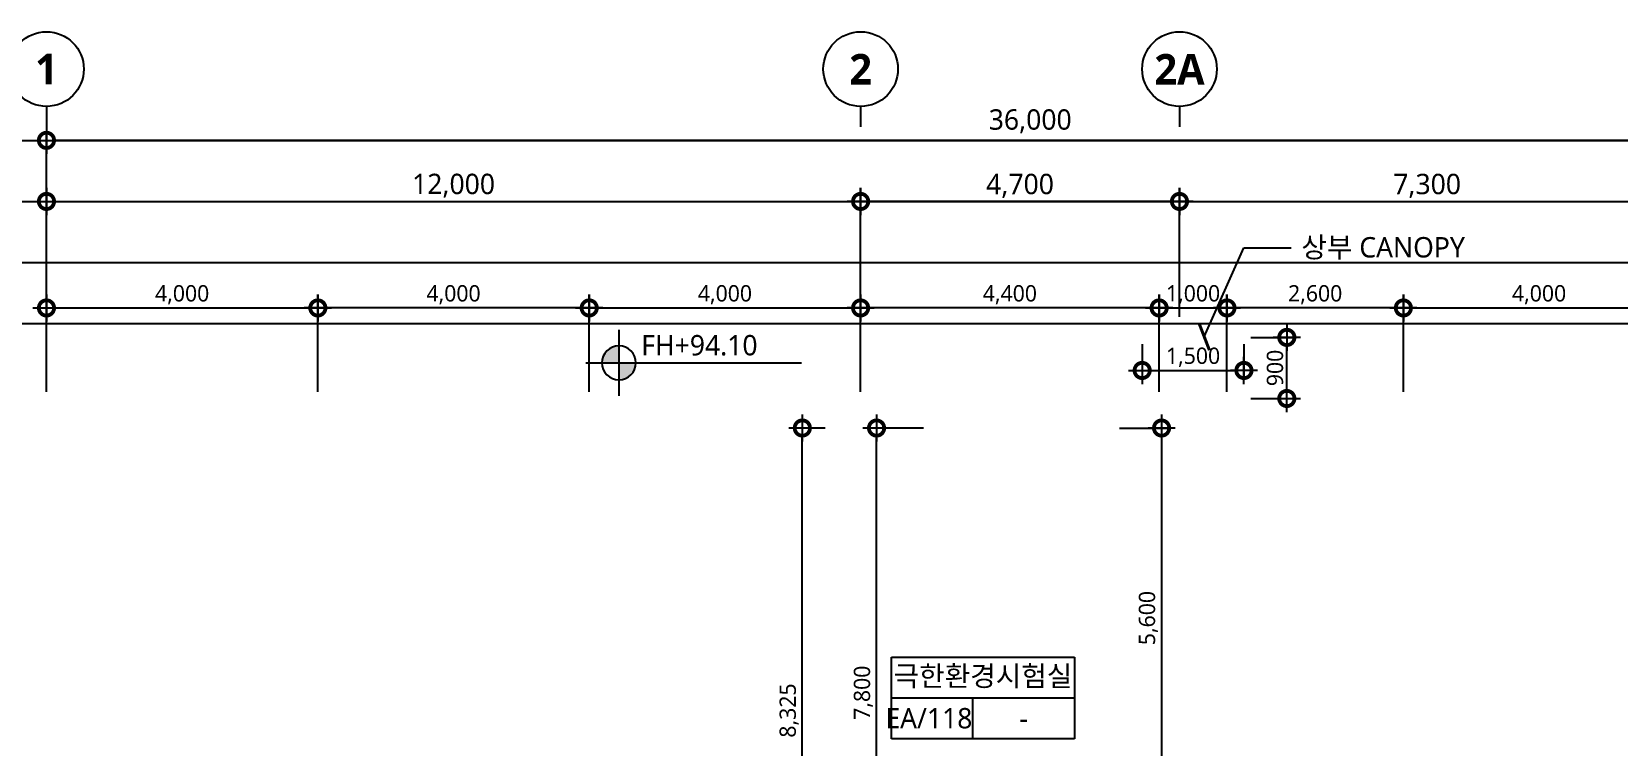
# Model space of a CAD drawing. Header units: millimetres. Extents: x 6046 to 249480, y 2179 to 57100.
# Drawn here: x 32453 to 55837, y 46574 to 57100 of the extents above; entities that cross this region are included whole.
import ezdxf
from ezdxf.enums import TextEntityAlignment as Align

# ---------------------------------------------------------------- set-up
doc = ezdxf.new("R2010")
doc.units = ezdxf.units.MM
doc.header["$LTSCALE"] = 100
doc.layers.get('DEFPOINTS').update_dxf_attribs({"color": 137})
for name, color, linetype in [('DIM', 7, 'Continuous'), ('DIM1', 7, 'Continuous'), ('SYM-BUB', 3, 'Continuous'), ('SYM-LEAD', 6, 'Continuous'), ('SYM-LEVEL', 7, 'Continuous'), ('TEXT', 3, 'Continuous'), ('TEXT-NOTE', 6, 'Continuous')]:
    doc.layers.add(name, color=color, linetype=linetype)
doc.layers.add('TEMP', color=171, linetype='Continuous', plot=False)
doc.styles.add('스타일1', font='malgun.ttf')
doc.styles.add('스타일2', font='malgunbd.ttf')
doc.dimstyles.new('DIM-QD 1', dxfattribs={"dimtxt": 3, "dimasz": 1.5, "dimexe": 1, "dimexo": 0, "dimgap": 1, "dimtad": 1, "dimdec": 3, "dimdsep": 46, "dimlunit": 6, "dimtxsty": '스타일1', "dimblk1": 'ARCHTICK', "dimblk2": 'ARCHTICK', "dimsah": 1, "dimcen": 0, "dimclrd": 256, "dimclre": 256, "dimclrt": 3, "dimazin": 2, "dimtfac": 1, "dimtdec": 3, "dimtix": 1, "dimtmove": 2, "dimatfit": 3, "dimldrblk": 'ARCHTICK', "dimfxl": 1, "dimtolj": 1, "dimtzin": 0, "dimarcsym": 0})
doc.dimstyles.new('GAUN-100', dxfattribs={"dimscale": 100, "dimtxt": 3, "dimasz": 1, "dimexe": 1, "dimexo": 1, "dimgap": 0.5, "dimtad": 1, "dimdec": 0, "dimzin": 1, "dimdsep": 46, "dimlunit": 6, "dimtxsty": '스타일1', "dimblk": 'GAUN-DOT', "dimcen": -2, "dimdle": 2, "dimclrd": 256, "dimclre": 256, "dimclrt": 3, "dimadec": 0, "dimazin": 0, "dimtfac": 1, "dimtdec": 0, "dimtix": 1, "dimtmove": 2, "dimatfit": 3, "dimldrblk": 'DOTSMALL', "dimfxl": 1, "dimtolj": 1, "dimtzin": 1, "dimarcsym": 0})
doc.dimstyles.new('GAUN-100-I', dxfattribs={"dimscale": 100, "dimtxt": 2.4, "dimasz": 1, "dimexe": 1, "dimexo": 1, "dimgap": 0.5, "dimtad": 1, "dimdec": 0, "dimzin": 1, "dimdsep": 46, "dimlunit": 6, "dimtxsty": '스타일1', "dimblk": 'GAUN-DOT', "dimcen": -2, "dimdle": 2, "dimclrd": 256, "dimclre": 256, "dimclrt": 4, "dimadec": 0, "dimazin": 0, "dimtfac": 1, "dimtdec": 0, "dimtix": 1, "dimtmove": 2, "dimatfit": 3, "dimldrblk": 'DOTSMALL', "dimfxl": 1, "dimtolj": 1, "dimtzin": 1, "dimarcsym": 0})

# ---------------------------------------------------------------- blocks, each defined once
blk = doc.blocks.new('GAUN-DOT')
at = {"linetype": 'ByBlock'}
for p, q in [((2, 0), (-2, 0)), ((0, -2), (0, 2))]:
    blk.add_line(p, q, dxfattribs=at)
at = {"const_width": 2.25}
blk.add_lwpolyline([(0, 0.28125, 1), (0, -0.28125, 1)], format="xyb", close=True, dxfattribs=at)
blk = doc.blocks.new('*D17')
at = {"layer": 'DEFPOINTS', "color": 0, "transparency": 16777216}
for p in [(44670, 54600), (32670, 52800), (44670, 52800)]:
    blk.add_point(p, dxfattribs=at)
at = {"layer": 'DIM', "lineweight": -2, "transparency": 16777216}
for p, q in [((32670, 52900), (32670, 54700)), ((32770, 54600), (44570, 54600)), ((44670, 52900), (44670, 54700))]:
    blk.add_line(p, q, dxfattribs=at)
at = {"layer": 'DIM', "lineweight": -2, "transparency": 16777216, "xscale": 100, "yscale": 100, "zscale": 100, "rotation": 180}
blk.add_blockref('GAUN-DOT', (32670, 54600), dxfattribs=at)
at = {"layer": 'DIM', "lineweight": -2, "transparency": 16777216, "xscale": 100, "yscale": 100, "zscale": 100}
blk.add_blockref('GAUN-DOT', (44670, 54600), dxfattribs=at)
at = {"layer": 'DIM', "color": 3, "transparency": 16777216, "insert": (38670, 54831), "char_height": 300, "attachment_point": 5, "style": '스타일1'}
blk.add_mtext('\\A1;12,000', dxfattribs=at)
blk = doc.blocks.new('_DotSmall')
at = {"color": 0, "linetype": 'ByBlock', "const_width": 0.5}
blk.add_lwpolyline([(-0.0625, 0, 1), (0.0625, 0, 1)], format="xyb", close=True, dxfattribs=at)
blk = doc.blocks.new('*D18')
at = {"layer": 'DEFPOINTS', "color": 0, "transparency": 16777216}
for p in [(56670, 54600), (49370, 52800), (56670, 52800)]:
    blk.add_point(p, dxfattribs=at)
at = {"layer": 'DIM', "lineweight": -2, "transparency": 16777216}
for p, q in [((49370, 52900), (49370, 54700)), ((49470, 54600), (56570, 54600)), ((56670, 52900), (56670, 54700))]:
    blk.add_line(p, q, dxfattribs=at)
at = {"layer": 'DIM', "lineweight": -2, "transparency": 16777216, "xscale": 100, "yscale": 100, "zscale": 100, "rotation": 180}
blk.add_blockref('GAUN-DOT', (49370, 54600), dxfattribs=at)
at = {"layer": 'DIM', "lineweight": -2, "transparency": 16777216, "xscale": 100, "yscale": 100, "zscale": 100}
blk.add_blockref('GAUN-DOT', (56670, 54600), dxfattribs=at)
at = {"layer": 'DIM', "color": 3, "transparency": 16777216, "insert": (53020, 54830), "char_height": 300, "attachment_point": 5, "style": '스타일1'}
blk.add_mtext('\\A1;7,300', dxfattribs=at)
blk = doc.blocks.new('NEW_BUB')
at = {"layer": 'SYM-BUB', "color": 6}
blk.add_line((0, 3), (0, 0), dxfattribs=at)
blk.add_circle((0, 8.5), 5.5, dxfattribs=at)
at = {"layer": 'SYM-BUB', "color": 3, "style": '스타일2'}
blk.add_attdef('X', text='', height=4.5, dxfattribs=at).set_placement((0, 8.5), align=Align.MIDDLE)
blk = doc.blocks.new('*D19')
at = {"layer": 'DEFPOINTS', "color": 0, "transparency": 16777216}
for p in [(32670, 55500), (32670, 52800), (68670, 52800)]:
    blk.add_point(p, dxfattribs=at)
at = {"layer": 'DIM', "lineweight": -2, "transparency": 16777216}
for p, q in [((32670, 52900), (32670, 55600)), ((68570, 55500), (32770, 55500)), ((68670, 52900), (68670, 55600))]:
    blk.add_line(p, q, dxfattribs=at)
at = {"layer": 'DIM', "lineweight": -2, "transparency": 16777216, "xscale": 100, "yscale": 100, "zscale": 100, "rotation": 180}
blk.add_blockref('GAUN-DOT', (32670, 55500), dxfattribs=at)
at = {"layer": 'DIM', "lineweight": -2, "transparency": 16777216, "xscale": 100, "yscale": 100, "zscale": 100}
blk.add_blockref('GAUN-DOT', (68670, 55500), dxfattribs=at)
at = {"layer": 'DIM', "color": 3, "transparency": 16777216, "insert": (47170, 55780), "char_height": 300, "attachment_point": 5, "style": '스타일1'}
blk.add_mtext('\\A1;36,000', dxfattribs=at)
blk = doc.blocks.new('room')
at = {"layer": 'TEXT-NOTE'}
for p, q in [((0, 0), (0, 12)), ((0, 12), (27, 12)), ((27, 12), (27, 0)), ((0, 6), (27, 6)), ((12, 0), (12, 6)), ((27, 0), (0, 0))]:
    blk.add_line(p, q, dxfattribs=at)
at = {"layer": 'TEXT-NOTE', "color": 3, "style": '스타일1'}
for tag, p in [('실명', (13.5, 9.28)), ('101', (5.53, 3.02)), ('2400', (19.5, 3))]:
    blk.add_attdef(tag, text='', height=3, dxfattribs=at).set_placement(p, align=Align.MIDDLE)
blk = doc.blocks.new('*D66')
at = {"layer": 'DEFPOINTS', "color": 0, "transparency": 16777216}
for p in [(44905, 51262), (45699, 51262), (45699, 43462)]:
    blk.add_point(p, dxfattribs=at)
at = {"layer": 'DIM1', "lineweight": -2, "transparency": 16777216}
for p, q in [((45599, 51262), (44805, 51262)), ((44905, 43562), (44905, 51162)), ((45599, 43462), (44805, 43462))]:
    blk.add_line(p, q, dxfattribs=at)
at = {"layer": 'DIM1', "lineweight": -2, "transparency": 16777216, "xscale": 100, "yscale": 100, "zscale": 100}
for p, rotation in [((44905, 51262), 90), ((44905, 43462), 270)]:
    blk.add_blockref('GAUN-DOT', p, dxfattribs=dict(at, rotation=rotation))
at = {"layer": 'DIM1', "color": 4, "transparency": 16777216, "insert": (44711, 47362), "char_height": 240, "attachment_point": 5, "rotation": 90, "style": '스타일1'}
blk.add_mtext('\\A1;7,800', dxfattribs=at)
blk = doc.blocks.new('*D74')
at = {"layer": 'DEFPOINTS', "color": 0, "transparency": 16777216}
for p in [(48385, 51262), (48385, 45662), (49106, 45662)]:
    blk.add_point(p, dxfattribs=at)
at = {"layer": 'DIM1', "lineweight": -2, "transparency": 16777216}
for p, q in [((48485, 51262), (49206, 51262)), ((49106, 51162), (49106, 45762)), ((48485, 45662), (49206, 45662))]:
    blk.add_line(p, q, dxfattribs=at)
at = {"layer": 'DIM1', "lineweight": -2, "transparency": 16777216, "xscale": 100, "yscale": 100, "zscale": 100}
for p, rotation in [((49106, 51262), 90), ((49106, 45662), 270)]:
    blk.add_blockref('GAUN-DOT', p, dxfattribs=dict(at, rotation=rotation))
at = {"layer": 'DIM1', "color": 4, "transparency": 16777216, "insert": (48912, 48462), "char_height": 240, "attachment_point": 5, "rotation": 90, "style": '스타일1'}
blk.add_mtext('\\A1;5,600', dxfattribs=at)
blk = doc.blocks.new('*D75')
at = {"layer": 'DEFPOINTS', "color": 0, "transparency": 16777216}
for p in [(50070, 53031), (49070, 51697), (50070, 51697)]:
    blk.add_point(p, dxfattribs=at)
at = {"layer": 'DIM1', "lineweight": -2, "transparency": 16777216}
for p, q in [((49070, 51797), (49070, 53131)), ((50070, 51797), (50070, 53131)), ((49170, 53031), (49970, 53031))]:
    blk.add_line(p, q, dxfattribs=at)
at = {"layer": 'DIM1', "lineweight": -2, "transparency": 16777216, "xscale": 100, "yscale": 100, "zscale": 100, "rotation": 180}
blk.add_blockref('GAUN-DOT', (49070, 53031), dxfattribs=at)
at = {"layer": 'DIM1', "lineweight": -2, "transparency": 16777216, "xscale": 100, "yscale": 100, "zscale": 100}
blk.add_blockref('GAUN-DOT', (50070, 53031), dxfattribs=at)
at = {"layer": 'DIM1', "color": 4, "transparency": 16777216, "insert": (49570, 53225), "char_height": 240, "attachment_point": 5, "style": '스타일1'}
blk.add_mtext('\\A1;1,000', dxfattribs=at)
blk = doc.blocks.new('*D76')
at = {"layer": 'DEFPOINTS', "color": 0, "transparency": 16777216}
for p in [(50070, 53031), (50070, 51697), (52670, 51697)]:
    blk.add_point(p, dxfattribs=at)
at = {"layer": 'DIM1', "lineweight": -2, "transparency": 16777216}
for p, q in [((50070, 51797), (50070, 53131)), ((52670, 51797), (52670, 53131)), ((52570, 53031), (50170, 53031))]:
    blk.add_line(p, q, dxfattribs=at)
at = {"layer": 'DIM1', "lineweight": -2, "transparency": 16777216, "xscale": 100, "yscale": 100, "zscale": 100, "rotation": 180}
blk.add_blockref('GAUN-DOT', (50070, 53031), dxfattribs=at)
at = {"layer": 'DIM1', "lineweight": -2, "transparency": 16777216, "xscale": 100, "yscale": 100, "zscale": 100}
blk.add_blockref('GAUN-DOT', (52670, 53031), dxfattribs=at)
at = {"layer": 'DIM1', "color": 4, "transparency": 16777216, "insert": (51370, 53225), "char_height": 240, "attachment_point": 5, "style": '스타일1'}
blk.add_mtext('\\A1;2,600', dxfattribs=at)
blk = doc.blocks.new('*D77')
at = {"layer": 'DEFPOINTS', "color": 0, "transparency": 16777216}
for p in [(44670, 53031), (44670, 51697), (49070, 51697)]:
    blk.add_point(p, dxfattribs=at)
at = {"layer": 'DIM1', "lineweight": -2, "transparency": 16777216}
for p, q in [((44670, 51797), (44670, 53131)), ((49070, 51797), (49070, 53131)), ((48970, 53031), (44770, 53031))]:
    blk.add_line(p, q, dxfattribs=at)
at = {"layer": 'DIM1', "lineweight": -2, "transparency": 16777216, "xscale": 100, "yscale": 100, "zscale": 100, "rotation": 180}
blk.add_blockref('GAUN-DOT', (44670, 53031), dxfattribs=at)
at = {"layer": 'DIM1', "lineweight": -2, "transparency": 16777216, "xscale": 100, "yscale": 100, "zscale": 100}
blk.add_blockref('GAUN-DOT', (49070, 53031), dxfattribs=at)
at = {"layer": 'DIM1', "color": 4, "transparency": 16777216, "insert": (46870, 53225), "char_height": 240, "attachment_point": 5, "style": '스타일1'}
blk.add_mtext('\\A1;4,400', dxfattribs=at)
blk = doc.blocks.new('_ARCHTICK')
at = {"color": 0, "linetype": 'ByBlock', "const_width": 0.15}
blk.add_lwpolyline([(-0.5, -0.5), (0.5, 0.5)], dxfattribs=at)
blk = doc.blocks.new('*D78')
at = {"layer": 'DEFPOINTS', "color": 0, "transparency": 16777216}
for p in [(50320, 52597), (50952, 52597), (50320, 51697)]:
    blk.add_point(p, dxfattribs=at)
at = {"layer": 'DIM1', "lineweight": -2, "transparency": 16777216}
for p, q in [((50420, 52597), (51052, 52597)), ((50952, 51797), (50952, 52497)), ((50420, 51697), (51052, 51697))]:
    blk.add_line(p, q, dxfattribs=at)
at = {"layer": 'DIM1', "lineweight": -2, "transparency": 16777216, "xscale": 100, "yscale": 100, "zscale": 100}
for p, rotation in [((50952, 52597), 90), ((50952, 51697), 270)]:
    blk.add_blockref('GAUN-DOT', p, dxfattribs=dict(at, rotation=rotation))
at = {"layer": 'DIM1', "color": 4, "transparency": 16777216, "insert": (50778, 52147), "char_height": 240, "attachment_point": 5, "rotation": 90, "style": '스타일1'}
blk.add_mtext('\\A1;900', dxfattribs=at)
blk = doc.blocks.new('*D79')
at = {"layer": 'DEFPOINTS', "color": 0, "transparency": 16777216}
for p in [(48820, 52597), (50320, 52597), (50320, 52110)]:
    blk.add_point(p, dxfattribs=at)
at = {"layer": 'DIM1', "lineweight": -2, "transparency": 16777216}
for p, q in [((48820, 52497), (48820, 52010)), ((50320, 52497), (50320, 52010)), ((48920, 52110), (50220, 52110))]:
    blk.add_line(p, q, dxfattribs=at)
at = {"layer": 'DIM1', "lineweight": -2, "transparency": 16777216, "xscale": 100, "yscale": 100, "zscale": 100, "rotation": 180}
blk.add_blockref('GAUN-DOT', (48820, 52110), dxfattribs=at)
at = {"layer": 'DIM1', "lineweight": -2, "transparency": 16777216, "xscale": 100, "yscale": 100, "zscale": 100}
blk.add_blockref('GAUN-DOT', (50320, 52110), dxfattribs=at)
at = {"layer": 'DIM1', "color": 4, "transparency": 16777216, "insert": (49570, 52305), "char_height": 240, "attachment_point": 5, "style": '스타일1'}
blk.add_mtext('\\A1;1,500', dxfattribs=at)
blk = doc.blocks.new('*D224')
at = {"layer": 'DEFPOINTS', "color": 0, "transparency": 16777216}
for p in [(56670, 53031), (52670, 51697), (56670, 51697)]:
    blk.add_point(p, dxfattribs=at)
at = {"layer": 'DIM1', "lineweight": -2, "transparency": 16777216}
for p, q in [((52670, 51797), (52670, 53131)), ((56670, 51797), (56670, 53131)), ((52770, 53031), (56570, 53031))]:
    blk.add_line(p, q, dxfattribs=at)
at = {"layer": 'DIM1', "lineweight": -2, "transparency": 16777216, "xscale": 100, "yscale": 100, "zscale": 100, "rotation": 180}
blk.add_blockref('GAUN-DOT', (52670, 53031), dxfattribs=at)
at = {"layer": 'DIM1', "lineweight": -2, "transparency": 16777216, "xscale": 100, "yscale": 100, "zscale": 100}
blk.add_blockref('GAUN-DOT', (56670, 53031), dxfattribs=at)
at = {"layer": 'DIM1', "color": 4, "transparency": 16777216, "insert": (54670, 53225), "char_height": 240, "attachment_point": 5, "style": '스타일1'}
blk.add_mtext('\\A1;4,000', dxfattribs=at)
blk = doc.blocks.new('*D236')
at = {"layer": 'DEFPOINTS', "color": 0, "transparency": 16777216}
for p in [(44670, 53031), (40670, 51697), (44670, 51697)]:
    blk.add_point(p, dxfattribs=at)
at = {"layer": 'DIM1', "lineweight": -2, "transparency": 16777216}
for p, q in [((40670, 51797), (40670, 53131)), ((44670, 51797), (44670, 53131)), ((40770, 53031), (44570, 53031))]:
    blk.add_line(p, q, dxfattribs=at)
at = {"layer": 'DIM1', "lineweight": -2, "transparency": 16777216, "xscale": 100, "yscale": 100, "zscale": 100, "rotation": 180}
blk.add_blockref('GAUN-DOT', (40670, 53031), dxfattribs=at)
at = {"layer": 'DIM1', "lineweight": -2, "transparency": 16777216, "xscale": 100, "yscale": 100, "zscale": 100}
blk.add_blockref('GAUN-DOT', (44670, 53031), dxfattribs=at)
at = {"layer": 'DIM1', "color": 4, "transparency": 16777216, "insert": (42670, 53225), "char_height": 240, "attachment_point": 5, "style": '스타일1'}
blk.add_mtext('\\A1;4,000', dxfattribs=at)
blk = doc.blocks.new('*D237')
at = {"layer": 'DEFPOINTS', "color": 0, "transparency": 16777216}
for p in [(36670, 53031), (36670, 51697), (40670, 51697)]:
    blk.add_point(p, dxfattribs=at)
at = {"layer": 'DIM1', "lineweight": -2, "transparency": 16777216}
for p, q in [((36670, 51797), (36670, 53131)), ((40670, 51797), (40670, 53131)), ((40570, 53031), (36770, 53031))]:
    blk.add_line(p, q, dxfattribs=at)
at = {"layer": 'DIM1', "lineweight": -2, "transparency": 16777216, "xscale": 100, "yscale": 100, "zscale": 100, "rotation": 180}
blk.add_blockref('GAUN-DOT', (36670, 53031), dxfattribs=at)
at = {"layer": 'DIM1', "lineweight": -2, "transparency": 16777216, "xscale": 100, "yscale": 100, "zscale": 100}
blk.add_blockref('GAUN-DOT', (40670, 53031), dxfattribs=at)
at = {"layer": 'DIM1', "color": 4, "transparency": 16777216, "insert": (38670, 53225), "char_height": 240, "attachment_point": 5, "style": '스타일1'}
blk.add_mtext('\\A1;4,000', dxfattribs=at)
blk = doc.blocks.new('*D238')
at = {"layer": 'DEFPOINTS', "color": 0, "transparency": 16777216}
for p in [(36670, 53031), (32670, 51697), (36670, 51697)]:
    blk.add_point(p, dxfattribs=at)
at = {"layer": 'DIM1', "lineweight": -2, "transparency": 16777216}
for p, q in [((32670, 51797), (32670, 53131)), ((36670, 51797), (36670, 53131)), ((32770, 53031), (36570, 53031))]:
    blk.add_line(p, q, dxfattribs=at)
at = {"layer": 'DIM1', "lineweight": -2, "transparency": 16777216, "xscale": 100, "yscale": 100, "zscale": 100, "rotation": 180}
blk.add_blockref('GAUN-DOT', (32670, 53031), dxfattribs=at)
at = {"layer": 'DIM1', "lineweight": -2, "transparency": 16777216, "xscale": 100, "yscale": 100, "zscale": 100}
blk.add_blockref('GAUN-DOT', (36670, 53031), dxfattribs=at)
at = {"layer": 'DIM1', "color": 4, "transparency": 16777216, "insert": (34670, 53225), "char_height": 240, "attachment_point": 5, "style": '스타일1'}
blk.add_mtext('\\A1;4,000', dxfattribs=at)
blk = doc.blocks.new('LEVEL1')
at = {"layer": 'SYM-LEVEL'}
h = blk.add_hatch(color=6, dxfattribs=at)
edge = h.paths.add_edge_path()
edge.add_ellipse((4.87, 0), major_axis=(1.77, 1.77), ratio=1, start_angle=405, end_angle=495)
edge.add_line((2.37, 0), (4.87, 0))
edge.add_line((4.87, 0), (4.87, 2.5))
edge = h.paths.add_edge_path()
edge.add_ellipse((4.87, 0), major_axis=(1.77, 1.77), ratio=1, start_angle=225, end_angle=315)
edge.add_line((7.37, 0), (4.87, 0))
edge.add_line((4.87, 0), (4.87, -2.5))
at = {"layer": 'SYM-LEVEL', "color": 6}
for p, q in [((4.87, 4.87), (4.87, -4.87)), ((0, 0), (9.74, 0)), ((9.07, 0), (31.8, 0))]:
    blk.add_line(p, q, dxfattribs=at)
blk.add_ellipse((4.87, 0), major_axis=(1.77, 1.77), ratio=1, start_param=5.497787, end_param=11.780972, dxfattribs=at)
at = {"layer": 'SYM-LEVEL', "color": 3, "style": '스타일1'}
for tag, p in [('1층-바닥마감', (8.16, 1.11)), ('EL-+100', (8.16, -3.93))]:
    blk.add_attdef(tag, p, '', height=3, dxfattribs=at)
blk = doc.blocks.new('*D311')
at = {"layer": 'DEFPOINTS', "color": 0, "transparency": 16777216}
for p in [(44670, 54600), (44670, 52800), (49370, 52800)]:
    blk.add_point(p, dxfattribs=at)
at = {"layer": 'DIM', "lineweight": -2, "transparency": 16777216}
for p, q in [((44670, 52900), (44670, 54700)), ((49270, 54600), (44770, 54600)), ((49370, 52900), (49370, 54700))]:
    blk.add_line(p, q, dxfattribs=at)
at = {"layer": 'DIM', "lineweight": -2, "transparency": 16777216, "xscale": 100, "yscale": 100, "zscale": 100, "rotation": 180}
blk.add_blockref('GAUN-DOT', (44670, 54600), dxfattribs=at)
at = {"layer": 'DIM', "lineweight": -2, "transparency": 16777216, "xscale": 100, "yscale": 100, "zscale": 100}
blk.add_blockref('GAUN-DOT', (49370, 54600), dxfattribs=at)
at = {"layer": 'DIM', "color": 3, "transparency": 16777216, "insert": (47020, 54830), "char_height": 300, "attachment_point": 5, "style": '스타일1'}
blk.add_mtext('\\A1;4,700', dxfattribs=at)
blk = doc.blocks.new('*D346')
at = {"layer": 'DEFPOINTS', "color": 0, "transparency": 16777216}
for p in [(43811, 51262), (44248, 51262), (44270, 42937)]:
    blk.add_point(p, dxfattribs=at)
at = {"layer": 'DIM1', "lineweight": -2, "transparency": 16777216}
for p, q in [((44148, 51262), (43711, 51262)), ((43811, 43037), (43811, 51162)), ((44170, 42937), (43711, 42937))]:
    blk.add_line(p, q, dxfattribs=at)
at = {"layer": 'DIM1', "lineweight": -2, "transparency": 16777216, "xscale": 100, "yscale": 100, "zscale": 100}
for p, rotation in [((43811, 51262), 90), ((43811, 42937), 270)]:
    blk.add_blockref('GAUN-DOT', p, dxfattribs=dict(at, rotation=rotation))
at = {"layer": 'DIM1', "color": 4, "transparency": 16777216, "insert": (43617, 47100), "char_height": 240, "attachment_point": 5, "rotation": 90, "style": '스타일1'}
blk.add_mtext('\\A1;8,325', dxfattribs=at)

msp = doc.modelspace()

# ---------------------------------------------------------------- linework, layer by layer
at = {"layer": 'TEMP'}
for points in [[(28132.4, 55500), (72450, 55500), (72450, 3900), (28132.4, 3900)], [(29032.4, 54600), (71550, 54600), (71550, 4800), (29032.4, 4800)], [(29932.4, 53700), (70650, 53700), (70650, 5700), (29932.4, 5700)], [(30832.4, 52800), (67750, 52800), (67750, 6600), (30832.4, 6600)], [(30832.4, 52800), (69750, 52800), (69750, 6600), (30832.4, 6600)]]:
    msp.add_lwpolyline(points, close=True, dxfattribs=at)

# ---------------------------------------------------------------- block references
at = {"layer": 'SYM-BUB', "xscale": 100, "yscale": 100, "zscale": 100}
for p, values in [((32670.4, 55700), {'X': '1'}), ((44670.4, 55700), {'X': '2'}), ((49370.4, 55700), {'X': '2A'})]:
    msp.add_blockref('NEW_BUB', p, dxfattribs=at).add_auto_attribs(values)
at = {"layer": 'SYM-LEVEL'}
ref = msp.add_blockref('LEVEL1', (40621, 52221.7), dxfattribs=dict(at, xscale=100, yscale=100, zscale=100))
ref.add_attrib('1층-바닥마감', 'FH+94.10', (41436.7, 52332.3), dxfattribs={"color": 3, "height": 300, "style": '스타일1'})
at = {"layer": 'TEXT-NOTE'}
ref = msp.add_blockref('room', (45123.5, 46685.4), dxfattribs=dict(at, xscale=100, yscale=100, zscale=100))
ref.add_attrib('2400', '-', dxfattribs={"color": 3, "height": 300, "style": '스타일1'}).set_placement((47073.5, 46985.4), align=Align.MIDDLE_CENTER)
ref.add_attrib('101', 'EA/118', dxfattribs={"color": 3, "height": 300, "style": '스타일1'}).set_placement((45676.2, 46987.2), align=Align.MIDDLE)
ref.add_attrib('실명', '극한환경시험실', dxfattribs={"color": 3, "height": 300, "style": '스타일1'}).set_placement((46473.5, 47613.6), align=Align.MIDDLE)

# ---------------------------------------------------------------- texts
at = {"layer": 'TEXT', "color": 3, "style": '스타일1'}
msp.add_text('상부 CANOPY', height=300, dxfattribs=at).set_placement((51166, 53774.8))

# ---------------------------------------------------------------- dimensions: what is measured, and where the dimension line sits
at = {"layer": 'DIM'}
dim = msp.add_linear_dim(base=(32670.4, 55500), p1=(68670.4, 52800), p2=(32670.4, 52800), dimstyle='GAUN-100', dxfattribs=at)
dim.commit()
dim.dimension.update_dxf_attribs({"geometry": '*D19', "text_midpoint": (47170.4, 55780.2), "dimtype": 160})
for base, p1, p2, angle, picture, middle in [((44670.4, 54600), (32670.4, 52800), (44670.4, 52800), 180, '*D17', (38670.4, 54831)), ((44670.4, 54600), (49370.4, 52800), (44670.4, 52800), 0, '*D311', (47020.4, 54830.2)), ((56670.4, 54600), (49370.4, 52800), (56670.4, 52800), 180, '*D18', (53020.4, 54830.2))]:
    dim = msp.add_linear_dim(base=base, p1=p1, p2=p2, angle=angle, dimstyle='GAUN-100', dxfattribs=at)
    dim.commit()
    dim.dimension.update_dxf_attribs({"geometry": picture, "text_midpoint": middle})
at = {"layer": 'DIM1'}
for base, p1, p2, picture, middle in [((36670.4, 53030.6), (32670.4, 51697.2), (36670.4, 51697.2), '*D238', (34670.4, 53224.8)), ((44670.4, 53030.6), (40670.4, 51697.2), (44670.4, 51697.2), '*D236', (42670.4, 53224.8)), ((50070.4, 53030.6), (49070.4, 51697.2), (50070.4, 51697.2), '*D75', (49570.4, 53225.4)), ((56670.4, 53030.6), (52670.4, 51697.2), (56670.4, 51697.2), '*D224', (54670.4, 53224.8)), ((50320.4, 52110.3), (48820.4, 52597.2), (50320.4, 52597.2), '*D79', (49570.4, 52305.1))]:
    dim = msp.add_linear_dim(base=base, p1=p1, p2=p2, dimstyle='GAUN-100-I', dxfattribs=at)
    dim.commit()
    dim.dimension.update_dxf_attribs({"geometry": picture, "text_midpoint": middle})
for base, p1, p2, angle, picture, middle in [((36670.4, 53030.6), (40670.4, 51697.2), (36670.4, 51697.2), 180, '*D237', (38670.4, 53224.8)), ((44670.4, 53030.6), (49070.4, 51697.2), (44670.4, 51697.2), 180, '*D77', (46870.4, 53224.8)), ((50070.4, 53030.6), (52670.4, 51697.2), (50070.4, 51697.2), 180, '*D76', (51370.4, 53224.8)), ((50951.7, 52597.2), (50320.4, 51697.2), (50320.4, 52597.2), 90, '*D78', (50777.7, 52147.2)), ((43811.2, 51262.2), (44270.4, 42937.2), (44248.2, 51262.2), 90, '*D346', (43617.1, 47099.7)), ((44905.3, 51262.2), (45699.1, 43462.2), (45699.1, 51262.2), 90, '*D66', (44711.2, 47362.2)), ((49106.4, 45662.2), (48385.4, 51262.2), (48385.4, 45662.2), 90, '*D74', (48912.3, 48462.2))]:
    dim = msp.add_linear_dim(base=base, p1=p1, p2=p2, angle=angle, dimstyle='GAUN-100-I', dxfattribs=at)
    dim.commit()
    dim.dimension.update_dxf_attribs({"geometry": picture, "text_midpoint": middle})

# ---------------------------------------------------------------- leaders
at = {"layer": 'SYM-LEAD'}
msp.add_leader([(49734.8, 52607), (50316, 53918.1), (51016, 53918.1)], dimstyle='DIM-QD 1', override={"dimscale": 200, "dimasz": 1.5, "dimtad": 0, "dimclrd": 6}, dxfattribs=at)

doc.saveas('drawing.dxf')
